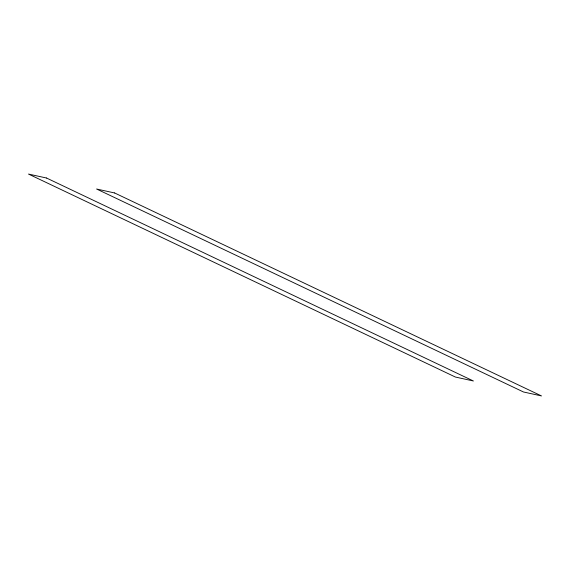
<?xml version="1.0" encoding="UTF-8"?>
<svg xmlns="http://www.w3.org/2000/svg" width="570" height="570" viewBox="0 0 570 570"><rect width="100%" height="100%" fill="white"/><g stroke="black" fill="none" stroke-linecap="round" stroke-linejoin="round"><path stroke-width="0.85" d="M46.526 178.018L28.5 174.064L455.373 377.034L473.399 380.988L46.526 178.018M114.627 192.966L96.601 189.012L523.474 391.982L541.5 395.936L114.627 192.966"/></g></svg>
